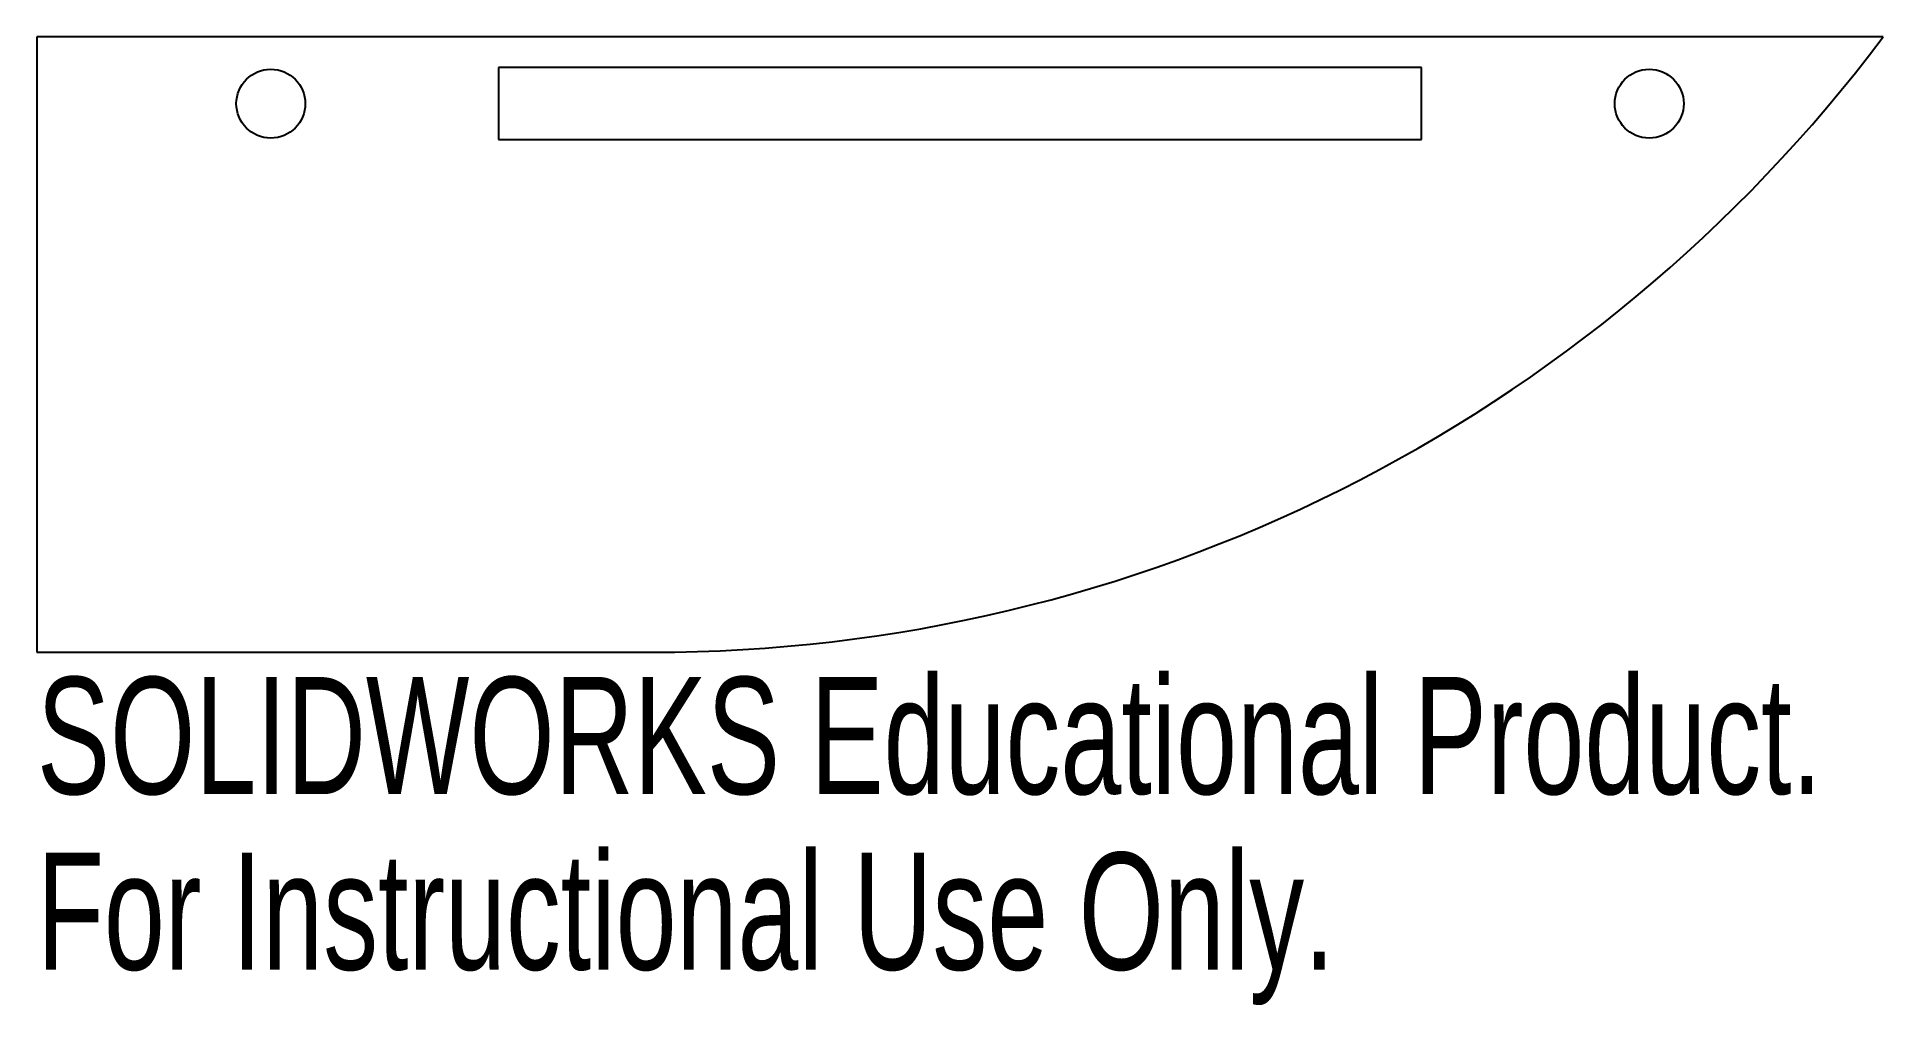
# Model space of a CAD drawing. Header units: inches. Extents: x -0.62 to 2.38, y -0.78 to 0.79.
import ezdxf

# ---------------------------------------------------------------- set-up
doc = ezdxf.new("R2010")
doc.units = ezdxf.units.IN
doc.header["$MEASUREMENT"] = 0
doc.styles.add('SLDTEXTSTYLE0', font='TXT', dxfattribs={"width": 0.7})

msp = doc.modelspace()

# ---------------------------------------------------------------- linework, layer by layer
at = {"color": 7, "linetype": 'Continuous', "lineweight": 25}
for p, q in [((-0.6196, 0.7935), (-0.6196, -0.2065)), ((2.3804, 0.7935), (-0.6196, 0.7935)), ((1.6304, 0.7435), (0.1304, 0.7435)), ((0.1304, 0.7435), (0.1304, 0.6265)), ((1.6304, 0.6265), (1.6304, 0.7435)), ((0.1304, 0.6265), (1.6304, 0.6265)), ((-0.6196, -0.2065), (0.3804, -0.2065))]:
    msp.add_line(p, q, dxfattribs=at)
for centre in [(-0.2396, 0.685), (2.0004, 0.685)]:
    msp.add_circle(centre, 0.056, dxfattribs=at)
msp.add_arc((0.3804, 2.2935), 2.5, 270, 323.1301, dxfattribs=at)

# ---------------------------------------------------------------- texts
at = {"color": 7, "linetype": 'Continuous', "char_height": 0.1903, "attachment_point": 1, "style": 'SLDTEXTSTYLE0'}
for s, insert in [('SOLIDWORKS Educational Product.', (-0.6196, -0.2467)), ('For Instructional Use Only.', (-0.6196, -0.5321))]:
    msp.add_mtext(s, dxfattribs=dict(at, insert=insert))

doc.saveas('drawing.dxf')
